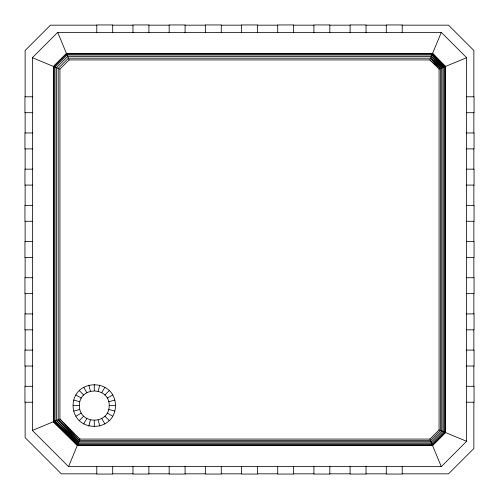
<?xml version="1.0" encoding="UTF-8"?>
<svg xmlns="http://www.w3.org/2000/svg" width="499" height="499" viewBox="0 0 499 499"><rect width="100%" height="100%" fill="white"/><g stroke="black" fill="none" stroke-linecap="round" stroke-linejoin="round"><path stroke-width="0.75" d="M73.085 405.587C73.415 377.899 115.163 377.899 115.487 405.587C115.163 433.282 73.415 433.282 73.085 405.587L79.353 405.587C79.154 386.201 109.418 386.201 109.219 405.587C109.418 424.98 79.154 424.98 79.353 405.587M88.797 426.065L90.425 420.015M98.153 391.166L99.775 385.109M32.373 402.213L32.373 430.444L68.556 466.627L79.971 439.07L429.882 439.07L439.07 429.882L439.07 69.118L429.882 59.93L69.118 59.93L59.93 69.118L59.93 419.029L79.428 440.392L430.431 440.392L440.392 430.431L440.392 68.569L430.6 58.196L68.4 58.196L58.196 68.4L58.196 419.746L78.879 441.709L430.974 441.709L441.709 430.974L441.709 68.026L431.304 56.499L67.696 56.499L56.499 67.696L56.499 420.451L78.362 442.956L431.492 442.956L442.956 431.492L442.956 67.508L431.922 55.002L67.078 55.002L55.002 67.078L55.002 421.069L77.906 444.06L431.947 444.06L444.06 431.947L444.06 67.053L432.315 54.067L66.685 54.067L54.067 66.685L54.067 421.455L77.532 444.958L432.321 444.958L444.958 432.321L444.958 66.679L432.602 53.368L66.398 53.368L53.368 66.398L53.368 421.742L77.258 445.632L432.602 445.632L445.632 432.602L445.632 66.398L432.602 53.368M466.627 57.703L441.297 32.373L429.882 59.93L440.392 68.569L466.627 57.703L466.627 441.297L441.297 466.627L402.213 466.627M83.689 423.95L86.82 418.524M101.752 392.657L104.89 387.23M32.373 96.787L32.373 57.703L57.703 32.373L441.297 32.373M79.297 420.582L83.726 416.147M104.846 395.033L109.275 390.598M75.929 416.191L81.356 413.053M107.216 398.127L112.649 394.99M439.07 69.118L440.392 68.569M32.373 430.444L59.93 419.029L79.971 439.07M73.808 411.076L79.865 409.454M108.707 401.726L114.764 400.104M96.787 25.168L50.461 25.168L25.131 50.499L25.131 96.787M112.705 25.168L132.971 25.168M148.895 25.168L169.161 25.168M185.085 25.168L205.351 25.168M221.275 25.168L241.541 25.168M257.459 25.168L277.725 25.168M293.649 25.168L313.915 25.168M329.839 25.168L350.105 25.168M366.029 25.168L386.295 25.168M402.213 25.168L448.539 25.168L473.869 50.499L473.869 96.787M466.528 96.787L474.05 96.787L474.05 112.705L466.528 112.705M466.528 132.971L474.05 132.971L474.05 148.895L466.528 148.895M466.528 169.161L474.05 169.161L474.05 185.085L466.528 185.085M466.528 205.351L474.05 205.351L474.05 221.275L466.528 221.275M466.528 241.541L474.05 241.541L474.05 257.459L466.528 257.459M466.528 277.725L474.05 277.725L474.05 293.649L466.528 293.649M466.528 313.915L474.05 313.915L474.05 329.839L466.528 329.839M466.528 350.105L474.05 350.105L474.05 366.029L466.528 366.029M466.528 386.295L474.05 386.295L474.05 402.213L466.528 402.213M109.219 405.587L115.487 405.587M68.556 466.627L96.787 466.627M112.705 466.627L132.971 466.627M148.895 466.627L169.161 466.627M185.085 466.627L205.351 466.627M221.275 466.627L241.541 466.627M257.459 466.627L277.725 466.627M293.649 466.627L313.915 466.627M329.839 466.627L350.105 466.627M366.029 466.627L386.295 466.627M96.787 473.832L61.321 473.832L25.131 437.642L25.131 402.213M112.705 473.832L132.971 473.832M148.895 473.832L169.161 473.832M185.085 473.832L205.351 473.832M221.275 473.832L241.541 473.832M257.459 473.832L277.725 473.832M293.649 473.832L313.915 473.832M329.839 473.832L350.105 473.832M366.029 473.832L386.295 473.832M402.213 473.832L448.539 473.832L473.869 448.501L473.869 402.213M73.808 400.104L79.865 401.726M108.707 409.454L114.764 411.076M32.373 57.703L59.93 69.118M439.07 429.882L466.627 441.297M75.929 394.99L81.356 398.127M107.216 413.053L112.649 416.191M430.6 58.196L441.709 68.026M55.002 421.069L78.362 442.956M431.304 56.499L442.956 67.508M54.067 421.455L77.906 444.06M56.499 420.451L78.879 441.709M53.368 421.742L77.532 444.958M58.196 419.746L79.428 440.392M431.922 55.002L444.06 67.053M432.315 54.067L444.958 66.679M79.297 390.598L83.726 395.033M104.846 416.147L109.275 420.582M83.689 387.23L86.82 392.657M101.752 418.524L104.89 423.95M429.882 439.07L441.297 466.627M57.703 32.373L69.118 59.93M88.797 385.109L90.425 391.166M98.153 420.015L99.775 426.065M473.869 112.705L473.869 132.971M473.869 148.895L473.869 169.161M473.869 185.085L473.869 205.351M473.869 221.275L473.869 241.541M473.869 257.459L473.869 277.725M473.869 293.649L473.869 313.915M473.869 329.839L473.869 350.105M473.869 366.029L473.869 386.295M402.213 32.472L402.213 24.95L386.295 24.95L386.295 32.472M366.029 32.472L366.029 24.95L350.105 24.95L350.105 32.472M329.839 32.472L329.839 24.95L313.915 24.95L313.915 32.472M293.649 32.472L293.649 24.95L277.725 24.95L277.725 32.472M257.459 32.472L257.459 24.95L241.541 24.95L241.541 32.472M221.275 32.472L221.275 24.95L205.351 24.95L205.351 32.472M185.085 32.472L185.085 24.95L169.161 24.95L169.161 32.472M148.895 32.472L148.895 24.95L132.971 24.95L132.971 32.472M112.705 32.472L112.705 24.95L96.787 24.95L96.787 32.472M94.286 384.392L94.286 390.661M94.286 420.52L94.286 426.788M32.373 112.705L32.373 132.971M32.373 148.895L32.373 169.161M32.373 185.085L32.373 205.351M32.373 221.275L32.373 241.541M32.373 257.459L32.373 277.725M32.373 293.649L32.373 313.915M32.373 329.839L32.373 350.105M32.373 366.029L32.373 386.295M25.131 112.705L25.131 132.971M25.131 148.895L25.131 169.161M25.131 185.085L25.131 205.351M25.131 221.275L25.131 241.541M25.131 257.459L25.131 277.725M25.131 293.649L25.131 313.915M25.131 329.839L25.131 350.105M25.131 366.029L25.131 386.295M32.472 96.787L24.95 96.787L24.95 112.705L32.472 112.705L32.472 96.787M32.472 132.971L24.95 132.971L24.95 148.895L32.472 148.895L32.472 132.971M32.472 169.161L24.95 169.161L24.95 185.085L32.472 185.085L32.472 169.161M32.472 205.351L24.95 205.351L24.95 221.275L32.472 221.275L32.472 205.351M32.472 241.541L24.95 241.541L24.95 257.459L32.472 257.459L32.472 241.541M32.472 277.725L24.95 277.725L24.95 293.649L32.472 293.649L32.472 277.725M32.472 313.915L24.95 313.915L24.95 329.839L32.472 329.839L32.472 313.915M32.472 350.105L24.95 350.105L24.95 366.029L32.472 366.029L32.472 350.105M32.472 386.295L24.95 386.295L24.95 402.213L32.472 402.213L32.472 386.295M112.705 466.528L96.787 466.528L96.787 474.05L112.705 474.05L112.705 466.528M148.895 466.528L132.971 466.528L132.971 474.05L148.895 474.05L148.895 466.528M185.085 466.528L169.161 466.528L169.161 474.05L185.085 474.05L185.085 466.528M221.275 466.528L205.351 466.528L205.351 474.05L221.275 474.05L221.275 466.528M257.459 466.528L241.541 466.528L241.541 474.05L257.459 474.05L257.459 466.528M293.649 466.528L277.725 466.528L277.725 474.05L293.649 474.05L293.649 466.528M329.839 466.528L313.915 466.528L313.915 474.05L329.839 474.05L329.839 466.528M366.029 466.528L350.105 466.528L350.105 474.05L366.029 474.05L366.029 466.528M402.213 466.528L386.295 466.528L386.295 474.05L402.213 474.05L402.213 466.528"/></g></svg>
